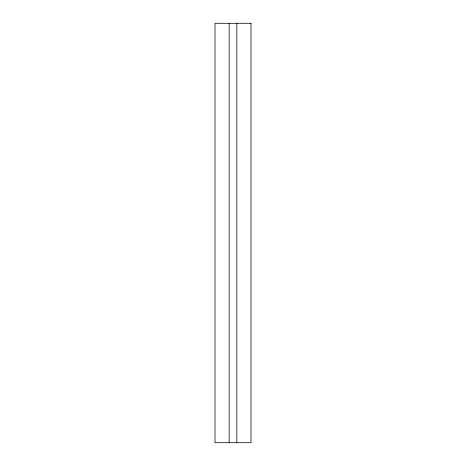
<?xml version="1.0" encoding="UTF-8"?>
<svg xmlns="http://www.w3.org/2000/svg" width="466" height="466" viewBox="0 0 466 466"><rect width="100%" height="100%" fill="white"/><g stroke="black" fill="none" stroke-linecap="round" stroke-linejoin="round"><path stroke-width="0.7" d="M236.839 23.3L236.839 442.7M229.161 23.3L229.161 442.7M250.988 23.3L215.012 23.3L215.012 442.7L250.988 442.7L250.988 23.3"/></g></svg>
